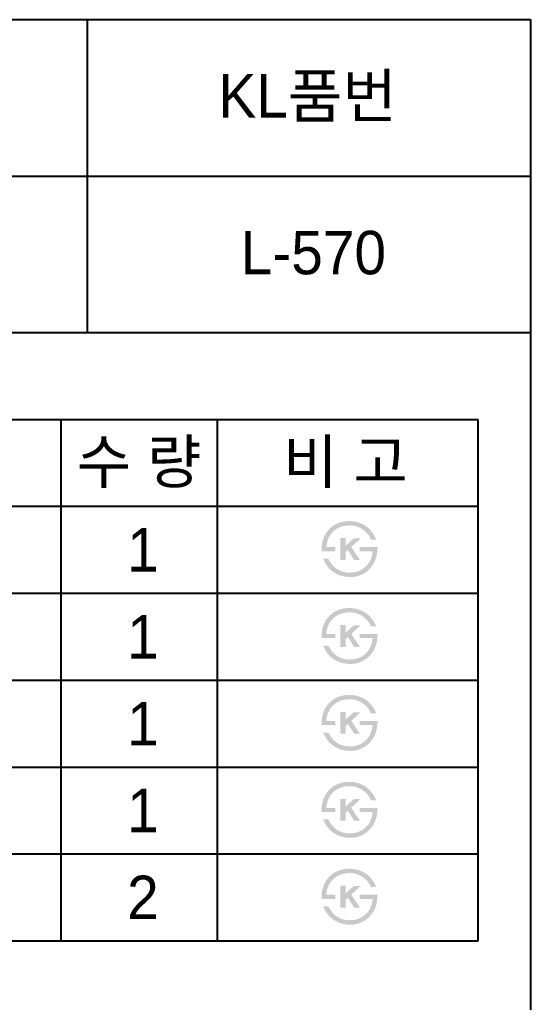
# Model space of a CAD drawing. Header units: millimetres. Extents: x 4685 to 8485, y -6769 to -4172.
# Drawn here: x 8191 to 8485, y -4738 to -4172 of the extents above; entities that cross this region are included whole.
import ezdxf
from ezdxf.enums import TextEntityAlignment as Align

# ---------------------------------------------------------------- set-up
doc = ezdxf.new("R2010")
doc.units = ezdxf.units.MM
doc.layers.add('TEXT', color=7, linetype='Continuous')
doc.layers.add('도각라인', color=7, linetype='Continuous')
doc.styles.add('타이틀', font='H2GTRM.TTF', dxfattribs={"height": 25})

msp = doc.modelspace()

# ---------------------------------------------------------------- hatches: boundary and pattern name
at = {"layer": 'TEXT'}
for points in [[(8364.95, -4478.01), (8364.93, -4477.6), (8364.92, -4477.19), (8364.92, -4476.78), (8364.92, -4476.37), (8364.94, -4475.97), (8364.96, -4475.57), (8364.99, -4475.17), (8365.03, -4474.77), (8365.08, -4474.38), (8365.14, -4473.98), (8365.21, -4473.59), (8365.28, -4473.2), (8365.36, -4472.81), (8365.46, -4472.43), (8365.55, -4472.04), (8365.66, -4471.66), (8365.78, -4471.28), (8365.91, -4470.89), (8366.05, -4470.52), (8366.2, -4470.15), (8366.35, -4469.79), (8366.51, -4469.43), (8366.69, -4469.08), (8366.86, -4468.73), (8367.05, -4468.39), (8367.25, -4468.06), (8367.45, -4467.73), (8367.66, -4467.41), (8367.88, -4467.09), (8368.11, -4466.78), (8368.35, -4466.48), (8368.85, -4465.86), (8369.12, -4465.56), (8369.4, -4465.26), (8369.68, -4464.97), (8369.97, -4464.7), (8370.26, -4464.43), (8370.57, -4464.17), (8370.88, -4463.92), (8371.2, -4463.67), (8371.52, -4463.44), (8371.85, -4463.22), (8372.19, -4463), (8372.54, -4462.8), (8372.89, -4462.6), (8373.25, -4462.42), (8373.62, -4462.24), (8374.02, -4462.06), (8374.43, -4461.88), (8374.84, -4461.73), (8375.27, -4461.58), (8375.69, -4461.44), (8376.13, -4461.32), (8376.56, -4461.2), (8377.01, -4461.1), (8377.46, -4461.01), (8377.92, -4460.93), (8378.38, -4460.87), (8378.85, -4460.81), (8379.33, -4460.76), (8379.81, -4460.73), (8380.3, -4460.71), (8380.79, -4460.7), (8381.55, -4460.72), (8381.93, -4460.74), (8382.3, -4460.77), (8382.67, -4460.8), (8383.03, -4460.84), (8383.39, -4460.89), (8383.75, -4460.94), (8384.1, -4461), (8384.45, -4461.06), (8384.79, -4461.13), (8385.13, -4461.21), (8385.47, -4461.3), (8385.8, -4461.39), (8386.13, -4461.48), (8386.46, -4461.59), (8386.78, -4461.7), (8387.1, -4461.81), (8387.41, -4461.93), (8387.72, -4462.06), (8388.03, -4462.2), (8388.33, -4462.34), (8388.63, -4462.49), (8388.93, -4462.64), (8389.22, -4462.8), (8389.51, -4462.97), (8389.79, -4463.14), (8390.07, -4463.32), (8390.35, -4463.51), (8390.62, -4463.7), (8390.89, -4463.9), (8391.15, -4464.1), (8391.57, -4464.45), (8391.98, -4464.8), (8392.38, -4465.18), (8392.76, -4465.56), (8393.13, -4465.96), (8393.49, -4466.37), (8393.83, -4466.8), (8394.16, -4467.24), (8394.48, -4467.7), (8394.79, -4468.17), (8395.09, -4468.65), (8395.37, -4469.15), (8395.64, -4469.66), (8395.89, -4470.18), (8396.14, -4470.72), (8396.37, -4471.27), (8396.37, -4471.27), (8393.27, -4471.27), (8393.27, -4471.27), (8393.21, -4471.09), (8393.14, -4470.92), (8393.07, -4470.74), (8393, -4470.57), (8392.93, -4470.4), (8392.85, -4470.23), (8392.76, -4470.06), (8392.67, -4469.89), (8392.58, -4469.72), (8392.49, -4469.55), (8392.39, -4469.39), (8392.28, -4469.22), (8392.18, -4469.06), (8392.07, -4468.89), (8391.95, -4468.73), (8391.83, -4468.57), (8391.71, -4468.4), (8391.58, -4468.24), (8391.32, -4467.93), (8391.04, -4467.61), (8390.74, -4467.3), (8390.43, -4466.99), (8390.1, -4466.69), (8389.76, -4466.39), (8389.4, -4466.09), (8389.17, -4465.91), (8388.94, -4465.74), (8388.7, -4465.57), (8388.47, -4465.41), (8388.23, -4465.26), (8387.99, -4465.11), (8387.75, -4464.96), (8387.5, -4464.83), (8387.26, -4464.69), (8387.01, -4464.57), (8386.76, -4464.44), (8386.5, -4464.33), (8386.25, -4464.22), (8386, -4464.11), (8385.74, -4464.02), (8385.48, -4463.92), (8385.22, -4463.84), (8384.95, -4463.75), (8384.69, -4463.68), (8384.42, -4463.61), (8384.15, -4463.54), (8383.88, -4463.48), (8383.61, -4463.43), (8383.33, -4463.38), (8383.06, -4463.34), (8382.78, -4463.3), (8382.5, -4463.27), (8382.21, -4463.25), (8381.93, -4463.23), (8381.64, -4463.21), (8381.36, -4463.2), (8381.07, -4463.2), (8380.72, -4463.2), (8380.37, -4463.21), (8380.03, -4463.23), (8379.7, -4463.25), (8379.37, -4463.28), (8379.04, -4463.32), (8378.71, -4463.36), (8378.39, -4463.41), (8378.07, -4463.46), (8377.76, -4463.53), (8377.45, -4463.59), (8377.14, -4463.67), (8376.84, -4463.75), (8376.54, -4463.84), (8376.24, -4463.93), (8375.95, -4464.04), (8375.66, -4464.14), (8375.38, -4464.26), (8375.1, -4464.38), (8374.82, -4464.5), (8374.55, -4464.64), (8374.28, -4464.78), (8374.01, -4464.93), (8373.75, -4465.08), (8373.49, -4465.24), (8373.24, -4465.4), (8372.99, -4465.58), (8372.74, -4465.76), (8372.5, -4465.94), (8372.26, -4466.14), (8372.02, -4466.33), (8371.79, -4466.54), (8371.56, -4466.76), (8371.33, -4466.98), (8371.11, -4467.21), (8370.9, -4467.44), (8370.69, -4467.67), (8370.49, -4467.91), (8370.3, -4468.16), (8370.12, -4468.4), (8369.94, -4468.66), (8369.76, -4468.91), (8369.6, -4469.17), (8369.44, -4469.44), (8369.29, -4469.71), (8369.14, -4469.98), (8369.01, -4470.26), (8368.87, -4470.55), (8368.75, -4470.83), (8368.63, -4471.12), (8368.52, -4471.42), (8368.42, -4471.72), (8368.32, -4472.02), (8368.23, -4472.33), (8368.15, -4472.65), (8368.07, -4472.96), (8368, -4473.28), (8367.94, -4473.61), (8367.88, -4473.94), (8367.83, -4474.28), (8367.79, -4474.61), (8367.75, -4474.96), (8367.72, -4475.31), (8367.7, -4475.66), (8367.7, -4475.66), (8372.88, -4475.66), (8372.88, -4475.66), (8372.88, -4475.66), (8372.88, -4478.01), (8372.88, -4478.01), (8372.88, -4478.01), (8364.95, -4478.01)], [(8378.71, -4474.97), (8383.51, -4470.62), (8387.38, -4470.62), (8382.01, -4475.57), (8387.04, -4483.07), (8383.66, -4483.07), (8380.1, -4477.37), (8378.71, -4478.61), (8378.71, -4483.07), (8375.76, -4483.07), (8375.76, -4470.5), (8378.71, -4470.5)], [(8397.12, -4475.66), (8397.12, -4476.1), (8397.12, -4476.53), (8397.1, -4476.97), (8397.08, -4477.4), (8397.05, -4477.83), (8397.01, -4478.26), (8396.95, -4478.68), (8396.89, -4479.1), (8396.82, -4479.52), (8396.74, -4479.94), (8396.65, -4480.35), (8396.56, -4480.77), (8396.45, -4481.18), (8396.33, -4481.58), (8396.2, -4481.99), (8396.07, -4482.39), (8395.93, -4482.77), (8395.78, -4483.15), (8395.62, -4483.53), (8395.46, -4483.9), (8395.29, -4484.26), (8395.11, -4484.62), (8394.92, -4484.97), (8394.73, -4485.31), (8394.52, -4485.65), (8394.31, -4485.99), (8394.09, -4486.31), (8393.87, -4486.64), (8393.63, -4486.95), (8393.39, -4487.26), (8393.14, -4487.57), (8392.88, -4487.86), (8392.61, -4488.16), (8392.34, -4488.44), (8392.05, -4488.72), (8391.77, -4488.98), (8391.48, -4489.24), (8391.18, -4489.49), (8390.88, -4489.73), (8390.57, -4489.96), (8390.25, -4490.19), (8389.93, -4490.4), (8389.61, -4490.61), (8389.28, -4490.81), (8388.94, -4491), (8388.6, -4491.18), (8388.25, -4491.35), (8387.89, -4491.52), (8387.53, -4491.68), (8387.16, -4491.83), (8386.78, -4491.98), (8386.41, -4492.11), (8386.03, -4492.23), (8385.65, -4492.34), (8385.26, -4492.44), (8384.88, -4492.53), (8384.49, -4492.61), (8384.09, -4492.68), (8383.7, -4492.74), (8383.3, -4492.78), (8382.9, -4492.82), (8382.49, -4492.85), (8382.08, -4492.86), (8381.67, -4492.87), (8381.01, -4492.86), (8380.35, -4492.84), (8379.71, -4492.79), (8379.07, -4492.72), (8378.45, -4492.63), (8378.14, -4492.58), (8377.83, -4492.52), (8377.53, -4492.46), (8377.23, -4492.39), (8376.93, -4492.32), (8376.64, -4492.24), (8376.35, -4492.16), (8376.06, -4492.07), (8375.77, -4491.98), (8375.48, -4491.88), (8375.2, -4491.78), (8374.92, -4491.67), (8374.64, -4491.56), (8374.37, -4491.44), (8374.1, -4491.31), (8373.83, -4491.19), (8373.56, -4491.05), (8373.29, -4490.91), (8373.03, -4490.77), (8372.77, -4490.62), (8372.52, -4490.46), (8371.99, -4490.13), (8371.73, -4489.95), (8371.47, -4489.77), (8371.22, -4489.58), (8370.97, -4489.39), (8370.72, -4489.19), (8370.48, -4488.98), (8370.24, -4488.78), (8370.01, -4488.56), (8369.78, -4488.35), (8369.56, -4488.12), (8369.34, -4487.9), (8369.12, -4487.66), (8368.91, -4487.43), (8368.7, -4487.18), (8368.5, -4486.94), (8368.3, -4486.68), (8368.11, -4486.43), (8367.92, -4486.16), (8367.74, -4485.9), (8367.56, -4485.63), (8367.38, -4485.35), (8367.21, -4485.07), (8367.04, -4484.78), (8366.88, -4484.49), (8366.72, -4484.19), (8366.56, -4483.89), (8366.41, -4483.59), (8366.12, -4482.96), (8365.85, -4482.31), (8365.85, -4482.31), (8368.8, -4482.31), (8368.8, -4482.31), (8369.03, -4482.74), (8369.26, -4483.15), (8369.5, -4483.55), (8369.74, -4483.94), (8369.99, -4484.32), (8370.25, -4484.69), (8370.51, -4485.04), (8370.77, -4485.39), (8371.04, -4485.72), (8371.31, -4486.04), (8371.59, -4486.35), (8371.88, -4486.65), (8372.17, -4486.93), (8372.47, -4487.2), (8372.77, -4487.46), (8373.07, -4487.71), (8373.3, -4487.89), (8373.53, -4488.05), (8373.76, -4488.22), (8373.99, -4488.37), (8374.23, -4488.52), (8374.47, -4488.66), (8374.71, -4488.8), (8374.96, -4488.93), (8375.21, -4489.05), (8375.46, -4489.17), (8375.71, -4489.29), (8375.97, -4489.39), (8376.23, -4489.49), (8376.49, -4489.59), (8376.76, -4489.68), (8377.03, -4489.76), (8377.3, -4489.84), (8377.57, -4489.91), (8377.85, -4489.97), (8378.13, -4490.03), (8378.41, -4490.08), (8378.69, -4490.13), (8378.98, -4490.17), (8379.27, -4490.2), (8379.56, -4490.23), (8379.86, -4490.26), (8380.16, -4490.27), (8380.46, -4490.28), (8380.76, -4490.29), (8381.07, -4490.29), (8381.38, -4490.28), (8382.24, -4490.25), (8382.51, -4490.24), (8382.78, -4490.22), (8383.05, -4490.2), (8383.32, -4490.17), (8383.58, -4490.13), (8383.85, -4490.09), (8384.11, -4490.04), (8384.37, -4489.99), (8384.63, -4489.93), (8384.89, -4489.86), (8385.14, -4489.8), (8385.39, -4489.72), (8385.65, -4489.64), (8385.9, -4489.55), (8386.15, -4489.46), (8386.39, -4489.36), (8386.64, -4489.26), (8386.88, -4489.15), (8387.12, -4489.04), (8387.36, -4488.92), (8387.6, -4488.79), (8387.84, -4488.66), (8388.07, -4488.53), (8388.31, -4488.38), (8388.54, -4488.24), (8388.77, -4488.08), (8389, -4487.92), (8389.22, -4487.76), (8389.45, -4487.59), (8389.67, -4487.41), (8389.93, -4487.2), (8390.18, -4486.98), (8390.42, -4486.75), (8390.65, -4486.52), (8390.88, -4486.28), (8391.1, -4486.04), (8391.31, -4485.8), (8391.52, -4485.55), (8391.72, -4485.29), (8391.91, -4485.03), (8392.1, -4484.76), (8392.27, -4484.49), (8392.44, -4484.22), (8392.61, -4483.93), (8392.76, -4483.65), (8392.91, -4483.36), (8393.05, -4483.06), (8393.19, -4482.76), (8393.31, -4482.45), (8393.43, -4482.14), (8393.55, -4481.82), (8393.65, -4481.5), (8393.75, -4481.18), (8393.84, -4480.84), (8393.93, -4480.51), (8394.01, -4480.17), (8394.08, -4479.82), (8394.14, -4479.47), (8394.19, -4479.11), (8394.24, -4478.75), (8394.28, -4478.38), (8394.32, -4478.01), (8394.32, -4478.01), (8386.89, -4478.01), (8386.89, -4478.01), (8386.89, -4478.01), (8386.89, -4475.66), (8386.89, -4475.66), (8386.89, -4475.66), (8397.12, -4475.66)], [(8364.95, -4528.01), (8364.93, -4527.6), (8364.92, -4527.19), (8364.92, -4526.78), (8364.92, -4526.37), (8364.94, -4525.97), (8364.96, -4525.57), (8364.99, -4525.17), (8365.03, -4524.77), (8365.08, -4524.38), (8365.14, -4523.98), (8365.21, -4523.59), (8365.28, -4523.2), (8365.36, -4522.81), (8365.46, -4522.43), (8365.55, -4522.04), (8365.66, -4521.66), (8365.78, -4521.28), (8365.91, -4520.89), (8366.05, -4520.52), (8366.2, -4520.15), (8366.35, -4519.79), (8366.51, -4519.43), (8366.69, -4519.08), (8366.86, -4518.73), (8367.05, -4518.39), (8367.25, -4518.06), (8367.45, -4517.73), (8367.66, -4517.41), (8367.88, -4517.09), (8368.11, -4516.78), (8368.35, -4516.48), (8368.85, -4515.86), (8369.12, -4515.56), (8369.4, -4515.26), (8369.68, -4514.97), (8369.97, -4514.7), (8370.26, -4514.43), (8370.57, -4514.17), (8370.88, -4513.92), (8371.2, -4513.67), (8371.52, -4513.44), (8371.85, -4513.22), (8372.19, -4513), (8372.54, -4512.8), (8372.89, -4512.6), (8373.25, -4512.42), (8373.62, -4512.24), (8374.02, -4512.06), (8374.43, -4511.88), (8374.84, -4511.73), (8375.27, -4511.58), (8375.69, -4511.44), (8376.13, -4511.32), (8376.56, -4511.2), (8377.01, -4511.1), (8377.46, -4511.01), (8377.92, -4510.93), (8378.38, -4510.87), (8378.85, -4510.81), (8379.33, -4510.76), (8379.81, -4510.73), (8380.3, -4510.71), (8380.79, -4510.7), (8381.55, -4510.72), (8381.93, -4510.74), (8382.3, -4510.77), (8382.67, -4510.8), (8383.03, -4510.84), (8383.39, -4510.89), (8383.75, -4510.94), (8384.1, -4511), (8384.45, -4511.06), (8384.79, -4511.13), (8385.13, -4511.21), (8385.47, -4511.3), (8385.8, -4511.39), (8386.13, -4511.48), (8386.46, -4511.59), (8386.78, -4511.7), (8387.1, -4511.81), (8387.41, -4511.93), (8387.72, -4512.06), (8388.03, -4512.2), (8388.33, -4512.34), (8388.63, -4512.49), (8388.93, -4512.64), (8389.22, -4512.8), (8389.51, -4512.97), (8389.79, -4513.14), (8390.07, -4513.32), (8390.35, -4513.51), (8390.62, -4513.7), (8390.89, -4513.9), (8391.15, -4514.1), (8391.57, -4514.45), (8391.98, -4514.8), (8392.38, -4515.18), (8392.76, -4515.56), (8393.13, -4515.96), (8393.49, -4516.37), (8393.83, -4516.8), (8394.16, -4517.24), (8394.48, -4517.7), (8394.79, -4518.17), (8395.09, -4518.65), (8395.37, -4519.15), (8395.64, -4519.66), (8395.89, -4520.18), (8396.14, -4520.72), (8396.37, -4521.27), (8396.37, -4521.27), (8393.27, -4521.27), (8393.27, -4521.27), (8393.21, -4521.09), (8393.14, -4520.92), (8393.07, -4520.74), (8393, -4520.57), (8392.93, -4520.4), (8392.85, -4520.23), (8392.76, -4520.06), (8392.67, -4519.89), (8392.58, -4519.72), (8392.49, -4519.55), (8392.39, -4519.39), (8392.28, -4519.22), (8392.18, -4519.06), (8392.07, -4518.89), (8391.95, -4518.73), (8391.83, -4518.57), (8391.71, -4518.4), (8391.58, -4518.24), (8391.32, -4517.93), (8391.04, -4517.61), (8390.74, -4517.3), (8390.43, -4516.99), (8390.1, -4516.69), (8389.76, -4516.39), (8389.4, -4516.09), (8389.17, -4515.91), (8388.94, -4515.74), (8388.7, -4515.57), (8388.47, -4515.41), (8388.23, -4515.26), (8387.99, -4515.11), (8387.75, -4514.96), (8387.5, -4514.83), (8387.26, -4514.69), (8387.01, -4514.57), (8386.76, -4514.44), (8386.5, -4514.33), (8386.25, -4514.22), (8386, -4514.11), (8385.74, -4514.02), (8385.48, -4513.92), (8385.22, -4513.84), (8384.95, -4513.75), (8384.69, -4513.68), (8384.42, -4513.61), (8384.15, -4513.54), (8383.88, -4513.48), (8383.61, -4513.43), (8383.33, -4513.38), (8383.06, -4513.34), (8382.78, -4513.3), (8382.5, -4513.27), (8382.21, -4513.25), (8381.93, -4513.23), (8381.64, -4513.21), (8381.36, -4513.2), (8381.07, -4513.2), (8380.72, -4513.2), (8380.37, -4513.21), (8380.03, -4513.23), (8379.7, -4513.25), (8379.37, -4513.28), (8379.04, -4513.32), (8378.71, -4513.36), (8378.39, -4513.41), (8378.07, -4513.46), (8377.76, -4513.53), (8377.45, -4513.59), (8377.14, -4513.67), (8376.84, -4513.75), (8376.54, -4513.84), (8376.24, -4513.93), (8375.95, -4514.04), (8375.66, -4514.14), (8375.38, -4514.26), (8375.1, -4514.38), (8374.82, -4514.5), (8374.55, -4514.64), (8374.28, -4514.78), (8374.01, -4514.93), (8373.75, -4515.08), (8373.49, -4515.24), (8373.24, -4515.4), (8372.99, -4515.58), (8372.74, -4515.76), (8372.5, -4515.94), (8372.26, -4516.14), (8372.02, -4516.33), (8371.79, -4516.54), (8371.56, -4516.76), (8371.33, -4516.98), (8371.11, -4517.21), (8370.9, -4517.44), (8370.69, -4517.67), (8370.49, -4517.91), (8370.3, -4518.16), (8370.12, -4518.4), (8369.94, -4518.66), (8369.76, -4518.91), (8369.6, -4519.17), (8369.44, -4519.44), (8369.29, -4519.71), (8369.14, -4519.98), (8369.01, -4520.26), (8368.87, -4520.55), (8368.75, -4520.83), (8368.63, -4521.12), (8368.52, -4521.42), (8368.42, -4521.72), (8368.32, -4522.02), (8368.23, -4522.33), (8368.15, -4522.65), (8368.07, -4522.96), (8368, -4523.28), (8367.94, -4523.61), (8367.88, -4523.94), (8367.83, -4524.28), (8367.79, -4524.61), (8367.75, -4524.96), (8367.72, -4525.31), (8367.7, -4525.66), (8367.7, -4525.66), (8372.88, -4525.66), (8372.88, -4525.66), (8372.88, -4525.66), (8372.88, -4528.01), (8372.88, -4528.01), (8372.88, -4528.01), (8364.95, -4528.01)], [(8378.71, -4524.97), (8383.51, -4520.62), (8387.38, -4520.62), (8382.01, -4525.57), (8387.04, -4533.07), (8383.66, -4533.07), (8380.1, -4527.37), (8378.71, -4528.61), (8378.71, -4533.07), (8375.76, -4533.07), (8375.76, -4520.5), (8378.71, -4520.5)], [(8397.12, -4525.66), (8397.12, -4526.1), (8397.12, -4526.53), (8397.1, -4526.97), (8397.08, -4527.4), (8397.05, -4527.83), (8397.01, -4528.26), (8396.95, -4528.68), (8396.89, -4529.1), (8396.82, -4529.52), (8396.74, -4529.94), (8396.65, -4530.35), (8396.56, -4530.77), (8396.45, -4531.18), (8396.33, -4531.58), (8396.2, -4531.99), (8396.07, -4532.39), (8395.93, -4532.77), (8395.78, -4533.15), (8395.62, -4533.53), (8395.46, -4533.9), (8395.29, -4534.26), (8395.11, -4534.62), (8394.92, -4534.97), (8394.73, -4535.31), (8394.52, -4535.65), (8394.31, -4535.99), (8394.09, -4536.31), (8393.87, -4536.64), (8393.63, -4536.95), (8393.39, -4537.26), (8393.14, -4537.57), (8392.88, -4537.86), (8392.61, -4538.16), (8392.34, -4538.44), (8392.05, -4538.72), (8391.77, -4538.98), (8391.48, -4539.24), (8391.18, -4539.49), (8390.88, -4539.73), (8390.57, -4539.96), (8390.25, -4540.19), (8389.93, -4540.4), (8389.61, -4540.61), (8389.28, -4540.81), (8388.94, -4541), (8388.6, -4541.18), (8388.25, -4541.35), (8387.89, -4541.52), (8387.53, -4541.68), (8387.16, -4541.83), (8386.78, -4541.98), (8386.41, -4542.11), (8386.03, -4542.23), (8385.65, -4542.34), (8385.26, -4542.44), (8384.88, -4542.53), (8384.49, -4542.61), (8384.09, -4542.68), (8383.7, -4542.74), (8383.3, -4542.78), (8382.9, -4542.82), (8382.49, -4542.85), (8382.08, -4542.86), (8381.67, -4542.87), (8381.01, -4542.86), (8380.35, -4542.84), (8379.71, -4542.79), (8379.07, -4542.72), (8378.45, -4542.63), (8378.14, -4542.58), (8377.83, -4542.52), (8377.53, -4542.46), (8377.23, -4542.39), (8376.93, -4542.32), (8376.64, -4542.24), (8376.35, -4542.16), (8376.06, -4542.07), (8375.77, -4541.98), (8375.48, -4541.88), (8375.2, -4541.78), (8374.92, -4541.67), (8374.64, -4541.56), (8374.37, -4541.44), (8374.1, -4541.31), (8373.83, -4541.19), (8373.56, -4541.05), (8373.29, -4540.91), (8373.03, -4540.77), (8372.77, -4540.62), (8372.52, -4540.46), (8371.99, -4540.13), (8371.73, -4539.95), (8371.47, -4539.77), (8371.22, -4539.58), (8370.97, -4539.39), (8370.72, -4539.19), (8370.48, -4538.98), (8370.24, -4538.78), (8370.01, -4538.56), (8369.78, -4538.35), (8369.56, -4538.12), (8369.34, -4537.9), (8369.12, -4537.66), (8368.91, -4537.43), (8368.7, -4537.18), (8368.5, -4536.94), (8368.3, -4536.68), (8368.11, -4536.43), (8367.92, -4536.16), (8367.74, -4535.9), (8367.56, -4535.63), (8367.38, -4535.35), (8367.21, -4535.07), (8367.04, -4534.78), (8366.88, -4534.49), (8366.72, -4534.19), (8366.56, -4533.89), (8366.41, -4533.59), (8366.12, -4532.96), (8365.85, -4532.31), (8365.85, -4532.31), (8368.8, -4532.31), (8368.8, -4532.31), (8369.03, -4532.74), (8369.26, -4533.15), (8369.5, -4533.55), (8369.74, -4533.94), (8369.99, -4534.32), (8370.25, -4534.69), (8370.51, -4535.04), (8370.77, -4535.39), (8371.04, -4535.72), (8371.31, -4536.04), (8371.59, -4536.35), (8371.88, -4536.65), (8372.17, -4536.93), (8372.47, -4537.2), (8372.77, -4537.46), (8373.07, -4537.71), (8373.3, -4537.89), (8373.53, -4538.05), (8373.76, -4538.22), (8373.99, -4538.37), (8374.23, -4538.52), (8374.47, -4538.66), (8374.71, -4538.8), (8374.96, -4538.93), (8375.21, -4539.05), (8375.46, -4539.17), (8375.71, -4539.29), (8375.97, -4539.39), (8376.23, -4539.49), (8376.49, -4539.59), (8376.76, -4539.68), (8377.03, -4539.76), (8377.3, -4539.84), (8377.57, -4539.91), (8377.85, -4539.97), (8378.13, -4540.03), (8378.41, -4540.08), (8378.69, -4540.13), (8378.98, -4540.17), (8379.27, -4540.2), (8379.56, -4540.23), (8379.86, -4540.26), (8380.16, -4540.27), (8380.46, -4540.28), (8380.76, -4540.29), (8381.07, -4540.29), (8381.38, -4540.28), (8382.24, -4540.25), (8382.51, -4540.24), (8382.78, -4540.22), (8383.05, -4540.2), (8383.32, -4540.17), (8383.58, -4540.13), (8383.85, -4540.09), (8384.11, -4540.04), (8384.37, -4539.99), (8384.63, -4539.93), (8384.89, -4539.86), (8385.14, -4539.8), (8385.39, -4539.72), (8385.65, -4539.64), (8385.9, -4539.55), (8386.15, -4539.46), (8386.39, -4539.36), (8386.64, -4539.26), (8386.88, -4539.15), (8387.12, -4539.04), (8387.36, -4538.92), (8387.6, -4538.79), (8387.84, -4538.66), (8388.07, -4538.53), (8388.31, -4538.38), (8388.54, -4538.24), (8388.77, -4538.08), (8389, -4537.92), (8389.22, -4537.76), (8389.45, -4537.59), (8389.67, -4537.41), (8389.93, -4537.2), (8390.18, -4536.98), (8390.42, -4536.75), (8390.65, -4536.52), (8390.88, -4536.28), (8391.1, -4536.04), (8391.31, -4535.8), (8391.52, -4535.55), (8391.72, -4535.29), (8391.91, -4535.03), (8392.1, -4534.76), (8392.27, -4534.49), (8392.44, -4534.22), (8392.61, -4533.93), (8392.76, -4533.65), (8392.91, -4533.36), (8393.05, -4533.06), (8393.19, -4532.76), (8393.31, -4532.45), (8393.43, -4532.14), (8393.55, -4531.82), (8393.65, -4531.5), (8393.75, -4531.18), (8393.84, -4530.84), (8393.93, -4530.51), (8394.01, -4530.17), (8394.08, -4529.82), (8394.14, -4529.47), (8394.19, -4529.11), (8394.24, -4528.75), (8394.28, -4528.38), (8394.32, -4528.01), (8394.32, -4528.01), (8386.89, -4528.01), (8386.89, -4528.01), (8386.89, -4528.01), (8386.89, -4525.66), (8386.89, -4525.66), (8386.89, -4525.66), (8397.12, -4525.66)], [(8364.95, -4578.01), (8364.93, -4577.6), (8364.92, -4577.19), (8364.92, -4576.78), (8364.92, -4576.37), (8364.94, -4575.97), (8364.96, -4575.57), (8364.99, -4575.17), (8365.03, -4574.77), (8365.08, -4574.38), (8365.14, -4573.98), (8365.21, -4573.59), (8365.28, -4573.2), (8365.36, -4572.81), (8365.46, -4572.43), (8365.55, -4572.04), (8365.66, -4571.66), (8365.78, -4571.28), (8365.91, -4570.89), (8366.05, -4570.52), (8366.2, -4570.15), (8366.35, -4569.79), (8366.51, -4569.43), (8366.69, -4569.08), (8366.86, -4568.73), (8367.05, -4568.39), (8367.25, -4568.06), (8367.45, -4567.73), (8367.66, -4567.41), (8367.88, -4567.09), (8368.11, -4566.78), (8368.35, -4566.48), (8368.85, -4565.86), (8369.12, -4565.56), (8369.4, -4565.26), (8369.68, -4564.97), (8369.97, -4564.7), (8370.26, -4564.43), (8370.57, -4564.17), (8370.88, -4563.92), (8371.2, -4563.67), (8371.52, -4563.44), (8371.85, -4563.22), (8372.19, -4563), (8372.54, -4562.8), (8372.89, -4562.6), (8373.25, -4562.42), (8373.62, -4562.24), (8374.02, -4562.06), (8374.43, -4561.88), (8374.84, -4561.73), (8375.27, -4561.58), (8375.69, -4561.44), (8376.13, -4561.32), (8376.56, -4561.2), (8377.01, -4561.1), (8377.46, -4561.01), (8377.92, -4560.93), (8378.38, -4560.87), (8378.85, -4560.81), (8379.33, -4560.76), (8379.81, -4560.73), (8380.3, -4560.71), (8380.79, -4560.7), (8381.55, -4560.72), (8381.93, -4560.74), (8382.3, -4560.77), (8382.67, -4560.8), (8383.03, -4560.84), (8383.39, -4560.89), (8383.75, -4560.94), (8384.1, -4561), (8384.45, -4561.06), (8384.79, -4561.13), (8385.13, -4561.21), (8385.47, -4561.3), (8385.8, -4561.39), (8386.13, -4561.48), (8386.46, -4561.59), (8386.78, -4561.7), (8387.1, -4561.81), (8387.41, -4561.93), (8387.72, -4562.06), (8388.03, -4562.2), (8388.33, -4562.34), (8388.63, -4562.49), (8388.93, -4562.64), (8389.22, -4562.8), (8389.51, -4562.97), (8389.79, -4563.14), (8390.07, -4563.32), (8390.35, -4563.51), (8390.62, -4563.7), (8390.89, -4563.9), (8391.15, -4564.1), (8391.57, -4564.45), (8391.98, -4564.8), (8392.38, -4565.18), (8392.76, -4565.56), (8393.13, -4565.96), (8393.49, -4566.37), (8393.83, -4566.8), (8394.16, -4567.24), (8394.48, -4567.7), (8394.79, -4568.17), (8395.09, -4568.65), (8395.37, -4569.15), (8395.64, -4569.66), (8395.89, -4570.18), (8396.14, -4570.72), (8396.37, -4571.27), (8396.37, -4571.27), (8393.27, -4571.27), (8393.27, -4571.27), (8393.21, -4571.09), (8393.14, -4570.92), (8393.07, -4570.74), (8393, -4570.57), (8392.93, -4570.4), (8392.85, -4570.23), (8392.76, -4570.06), (8392.67, -4569.89), (8392.58, -4569.72), (8392.49, -4569.55), (8392.39, -4569.39), (8392.28, -4569.22), (8392.18, -4569.06), (8392.07, -4568.89), (8391.95, -4568.73), (8391.83, -4568.57), (8391.71, -4568.4), (8391.58, -4568.24), (8391.32, -4567.93), (8391.04, -4567.61), (8390.74, -4567.3), (8390.43, -4566.99), (8390.1, -4566.69), (8389.76, -4566.39), (8389.4, -4566.09), (8389.17, -4565.91), (8388.94, -4565.74), (8388.7, -4565.57), (8388.47, -4565.41), (8388.23, -4565.26), (8387.99, -4565.11), (8387.75, -4564.96), (8387.5, -4564.83), (8387.26, -4564.69), (8387.01, -4564.57), (8386.76, -4564.44), (8386.5, -4564.33), (8386.25, -4564.22), (8386, -4564.11), (8385.74, -4564.02), (8385.48, -4563.92), (8385.22, -4563.84), (8384.95, -4563.75), (8384.69, -4563.68), (8384.42, -4563.61), (8384.15, -4563.54), (8383.88, -4563.48), (8383.61, -4563.43), (8383.33, -4563.38), (8383.06, -4563.34), (8382.78, -4563.3), (8382.5, -4563.27), (8382.21, -4563.25), (8381.93, -4563.23), (8381.64, -4563.21), (8381.36, -4563.2), (8381.07, -4563.2), (8380.72, -4563.2), (8380.37, -4563.21), (8380.03, -4563.23), (8379.7, -4563.25), (8379.37, -4563.28), (8379.04, -4563.32), (8378.71, -4563.36), (8378.39, -4563.41), (8378.07, -4563.46), (8377.76, -4563.53), (8377.45, -4563.59), (8377.14, -4563.67), (8376.84, -4563.75), (8376.54, -4563.84), (8376.24, -4563.93), (8375.95, -4564.04), (8375.66, -4564.14), (8375.38, -4564.26), (8375.1, -4564.38), (8374.82, -4564.5), (8374.55, -4564.64), (8374.28, -4564.78), (8374.01, -4564.93), (8373.75, -4565.08), (8373.49, -4565.24), (8373.24, -4565.4), (8372.99, -4565.58), (8372.74, -4565.76), (8372.5, -4565.94), (8372.26, -4566.14), (8372.02, -4566.33), (8371.79, -4566.54), (8371.56, -4566.76), (8371.33, -4566.98), (8371.11, -4567.21), (8370.9, -4567.44), (8370.69, -4567.67), (8370.49, -4567.91), (8370.3, -4568.16), (8370.12, -4568.4), (8369.94, -4568.66), (8369.76, -4568.91), (8369.6, -4569.17), (8369.44, -4569.44), (8369.29, -4569.71), (8369.14, -4569.98), (8369.01, -4570.26), (8368.87, -4570.55), (8368.75, -4570.83), (8368.63, -4571.12), (8368.52, -4571.42), (8368.42, -4571.72), (8368.32, -4572.02), (8368.23, -4572.33), (8368.15, -4572.65), (8368.07, -4572.96), (8368, -4573.28), (8367.94, -4573.61), (8367.88, -4573.94), (8367.83, -4574.28), (8367.79, -4574.61), (8367.75, -4574.96), (8367.72, -4575.31), (8367.7, -4575.66), (8367.7, -4575.66), (8372.88, -4575.66), (8372.88, -4575.66), (8372.88, -4575.66), (8372.88, -4578.01), (8372.88, -4578.01), (8372.88, -4578.01), (8364.95, -4578.01)], [(8378.71, -4574.97), (8383.51, -4570.62), (8387.38, -4570.62), (8382.01, -4575.57), (8387.04, -4583.07), (8383.66, -4583.07), (8380.1, -4577.37), (8378.71, -4578.61), (8378.71, -4583.07), (8375.76, -4583.07), (8375.76, -4570.5), (8378.71, -4570.5)], [(8397.12, -4575.66), (8397.12, -4576.1), (8397.12, -4576.53), (8397.1, -4576.97), (8397.08, -4577.4), (8397.05, -4577.83), (8397.01, -4578.26), (8396.95, -4578.68), (8396.89, -4579.1), (8396.82, -4579.52), (8396.74, -4579.94), (8396.65, -4580.35), (8396.56, -4580.77), (8396.45, -4581.18), (8396.33, -4581.58), (8396.2, -4581.99), (8396.07, -4582.39), (8395.93, -4582.77), (8395.78, -4583.15), (8395.62, -4583.53), (8395.46, -4583.9), (8395.29, -4584.26), (8395.11, -4584.62), (8394.92, -4584.97), (8394.73, -4585.31), (8394.52, -4585.65), (8394.31, -4585.99), (8394.09, -4586.31), (8393.87, -4586.64), (8393.63, -4586.95), (8393.39, -4587.26), (8393.14, -4587.57), (8392.88, -4587.86), (8392.61, -4588.16), (8392.34, -4588.44), (8392.05, -4588.72), (8391.77, -4588.98), (8391.48, -4589.24), (8391.18, -4589.49), (8390.88, -4589.73), (8390.57, -4589.96), (8390.25, -4590.19), (8389.93, -4590.4), (8389.61, -4590.61), (8389.28, -4590.81), (8388.94, -4591), (8388.6, -4591.18), (8388.25, -4591.35), (8387.89, -4591.52), (8387.53, -4591.68), (8387.16, -4591.83), (8386.78, -4591.98), (8386.41, -4592.11), (8386.03, -4592.23), (8385.65, -4592.34), (8385.26, -4592.44), (8384.88, -4592.53), (8384.49, -4592.61), (8384.09, -4592.68), (8383.7, -4592.74), (8383.3, -4592.78), (8382.9, -4592.82), (8382.49, -4592.85), (8382.08, -4592.86), (8381.67, -4592.87), (8381.01, -4592.86), (8380.35, -4592.84), (8379.71, -4592.79), (8379.07, -4592.72), (8378.45, -4592.63), (8378.14, -4592.58), (8377.83, -4592.52), (8377.53, -4592.46), (8377.23, -4592.39), (8376.93, -4592.32), (8376.64, -4592.24), (8376.35, -4592.16), (8376.06, -4592.07), (8375.77, -4591.98), (8375.48, -4591.88), (8375.2, -4591.78), (8374.92, -4591.67), (8374.64, -4591.56), (8374.37, -4591.44), (8374.1, -4591.31), (8373.83, -4591.19), (8373.56, -4591.05), (8373.29, -4590.91), (8373.03, -4590.77), (8372.77, -4590.62), (8372.52, -4590.46), (8371.99, -4590.13), (8371.73, -4589.95), (8371.47, -4589.77), (8371.22, -4589.58), (8370.97, -4589.39), (8370.72, -4589.19), (8370.48, -4588.98), (8370.24, -4588.78), (8370.01, -4588.56), (8369.78, -4588.35), (8369.56, -4588.12), (8369.34, -4587.9), (8369.12, -4587.66), (8368.91, -4587.43), (8368.7, -4587.18), (8368.5, -4586.94), (8368.3, -4586.68), (8368.11, -4586.43), (8367.92, -4586.16), (8367.74, -4585.9), (8367.56, -4585.63), (8367.38, -4585.35), (8367.21, -4585.07), (8367.04, -4584.78), (8366.88, -4584.49), (8366.72, -4584.19), (8366.56, -4583.89), (8366.41, -4583.59), (8366.12, -4582.96), (8365.85, -4582.31), (8365.85, -4582.31), (8368.8, -4582.31), (8368.8, -4582.31), (8369.03, -4582.74), (8369.26, -4583.15), (8369.5, -4583.55), (8369.74, -4583.94), (8369.99, -4584.32), (8370.25, -4584.69), (8370.51, -4585.04), (8370.77, -4585.39), (8371.04, -4585.72), (8371.31, -4586.04), (8371.59, -4586.35), (8371.88, -4586.65), (8372.17, -4586.93), (8372.47, -4587.2), (8372.77, -4587.46), (8373.07, -4587.71), (8373.3, -4587.89), (8373.53, -4588.05), (8373.76, -4588.22), (8373.99, -4588.37), (8374.23, -4588.52), (8374.47, -4588.66), (8374.71, -4588.8), (8374.96, -4588.93), (8375.21, -4589.05), (8375.46, -4589.17), (8375.71, -4589.29), (8375.97, -4589.39), (8376.23, -4589.49), (8376.49, -4589.59), (8376.76, -4589.68), (8377.03, -4589.76), (8377.3, -4589.84), (8377.57, -4589.91), (8377.85, -4589.97), (8378.13, -4590.03), (8378.41, -4590.08), (8378.69, -4590.13), (8378.98, -4590.17), (8379.27, -4590.2), (8379.56, -4590.23), (8379.86, -4590.26), (8380.16, -4590.27), (8380.46, -4590.28), (8380.76, -4590.29), (8381.07, -4590.29), (8381.38, -4590.28), (8382.24, -4590.25), (8382.51, -4590.24), (8382.78, -4590.22), (8383.05, -4590.2), (8383.32, -4590.17), (8383.58, -4590.13), (8383.85, -4590.09), (8384.11, -4590.04), (8384.37, -4589.99), (8384.63, -4589.93), (8384.89, -4589.86), (8385.14, -4589.8), (8385.39, -4589.72), (8385.65, -4589.64), (8385.9, -4589.55), (8386.15, -4589.46), (8386.39, -4589.36), (8386.64, -4589.26), (8386.88, -4589.15), (8387.12, -4589.04), (8387.36, -4588.92), (8387.6, -4588.79), (8387.84, -4588.66), (8388.07, -4588.53), (8388.31, -4588.38), (8388.54, -4588.24), (8388.77, -4588.08), (8389, -4587.92), (8389.22, -4587.76), (8389.45, -4587.59), (8389.67, -4587.41), (8389.93, -4587.2), (8390.18, -4586.98), (8390.42, -4586.75), (8390.65, -4586.52), (8390.88, -4586.28), (8391.1, -4586.04), (8391.31, -4585.8), (8391.52, -4585.55), (8391.72, -4585.29), (8391.91, -4585.03), (8392.1, -4584.76), (8392.27, -4584.49), (8392.44, -4584.22), (8392.61, -4583.93), (8392.76, -4583.65), (8392.91, -4583.36), (8393.05, -4583.06), (8393.19, -4582.76), (8393.31, -4582.45), (8393.43, -4582.14), (8393.55, -4581.82), (8393.65, -4581.5), (8393.75, -4581.18), (8393.84, -4580.84), (8393.93, -4580.51), (8394.01, -4580.17), (8394.08, -4579.82), (8394.14, -4579.47), (8394.19, -4579.11), (8394.24, -4578.75), (8394.28, -4578.38), (8394.32, -4578.01), (8394.32, -4578.01), (8386.89, -4578.01), (8386.89, -4578.01), (8386.89, -4578.01), (8386.89, -4575.66), (8386.89, -4575.66), (8386.89, -4575.66), (8397.12, -4575.66)], [(8364.95, -4628.01), (8364.93, -4627.6), (8364.92, -4627.19), (8364.92, -4626.78), (8364.92, -4626.37), (8364.94, -4625.97), (8364.96, -4625.57), (8364.99, -4625.17), (8365.03, -4624.77), (8365.08, -4624.38), (8365.14, -4623.98), (8365.21, -4623.59), (8365.28, -4623.2), (8365.36, -4622.81), (8365.46, -4622.43), (8365.55, -4622.04), (8365.66, -4621.66), (8365.78, -4621.28), (8365.91, -4620.89), (8366.05, -4620.52), (8366.2, -4620.15), (8366.35, -4619.79), (8366.51, -4619.43), (8366.69, -4619.08), (8366.86, -4618.73), (8367.05, -4618.39), (8367.25, -4618.06), (8367.45, -4617.73), (8367.66, -4617.41), (8367.88, -4617.09), (8368.11, -4616.78), (8368.35, -4616.48), (8368.85, -4615.86), (8369.12, -4615.56), (8369.4, -4615.26), (8369.68, -4614.97), (8369.97, -4614.7), (8370.26, -4614.43), (8370.57, -4614.17), (8370.88, -4613.92), (8371.2, -4613.67), (8371.52, -4613.44), (8371.85, -4613.22), (8372.19, -4613), (8372.54, -4612.8), (8372.89, -4612.6), (8373.25, -4612.42), (8373.62, -4612.24), (8374.02, -4612.06), (8374.43, -4611.88), (8374.84, -4611.73), (8375.27, -4611.58), (8375.69, -4611.44), (8376.13, -4611.32), (8376.56, -4611.2), (8377.01, -4611.1), (8377.46, -4611.01), (8377.92, -4610.93), (8378.38, -4610.87), (8378.85, -4610.81), (8379.33, -4610.76), (8379.81, -4610.73), (8380.3, -4610.71), (8380.79, -4610.7), (8381.55, -4610.72), (8381.93, -4610.74), (8382.3, -4610.77), (8382.67, -4610.8), (8383.03, -4610.84), (8383.39, -4610.89), (8383.75, -4610.94), (8384.1, -4611), (8384.45, -4611.06), (8384.79, -4611.13), (8385.13, -4611.21), (8385.47, -4611.3), (8385.8, -4611.39), (8386.13, -4611.48), (8386.46, -4611.59), (8386.78, -4611.7), (8387.1, -4611.81), (8387.41, -4611.93), (8387.72, -4612.06), (8388.03, -4612.2), (8388.33, -4612.34), (8388.63, -4612.49), (8388.93, -4612.64), (8389.22, -4612.8), (8389.51, -4612.97), (8389.79, -4613.14), (8390.07, -4613.32), (8390.35, -4613.51), (8390.62, -4613.7), (8390.89, -4613.9), (8391.15, -4614.1), (8391.57, -4614.45), (8391.98, -4614.8), (8392.38, -4615.18), (8392.76, -4615.56), (8393.13, -4615.96), (8393.49, -4616.37), (8393.83, -4616.8), (8394.16, -4617.24), (8394.48, -4617.7), (8394.79, -4618.17), (8395.09, -4618.65), (8395.37, -4619.15), (8395.64, -4619.66), (8395.89, -4620.18), (8396.14, -4620.72), (8396.37, -4621.27), (8396.37, -4621.27), (8393.27, -4621.27), (8393.27, -4621.27), (8393.21, -4621.09), (8393.14, -4620.92), (8393.07, -4620.74), (8393, -4620.57), (8392.93, -4620.4), (8392.85, -4620.23), (8392.76, -4620.06), (8392.67, -4619.89), (8392.58, -4619.72), (8392.49, -4619.55), (8392.39, -4619.39), (8392.28, -4619.22), (8392.18, -4619.06), (8392.07, -4618.89), (8391.95, -4618.73), (8391.83, -4618.57), (8391.71, -4618.4), (8391.58, -4618.24), (8391.32, -4617.93), (8391.04, -4617.61), (8390.74, -4617.3), (8390.43, -4616.99), (8390.1, -4616.69), (8389.76, -4616.39), (8389.4, -4616.09), (8389.17, -4615.91), (8388.94, -4615.74), (8388.7, -4615.57), (8388.47, -4615.41), (8388.23, -4615.26), (8387.99, -4615.11), (8387.75, -4614.96), (8387.5, -4614.83), (8387.26, -4614.69), (8387.01, -4614.57), (8386.76, -4614.44), (8386.5, -4614.33), (8386.25, -4614.22), (8386, -4614.11), (8385.74, -4614.02), (8385.48, -4613.92), (8385.22, -4613.84), (8384.95, -4613.75), (8384.69, -4613.68), (8384.42, -4613.61), (8384.15, -4613.54), (8383.88, -4613.48), (8383.61, -4613.43), (8383.33, -4613.38), (8383.06, -4613.34), (8382.78, -4613.3), (8382.5, -4613.27), (8382.21, -4613.25), (8381.93, -4613.23), (8381.64, -4613.21), (8381.36, -4613.2), (8381.07, -4613.2), (8380.72, -4613.2), (8380.37, -4613.21), (8380.03, -4613.23), (8379.7, -4613.25), (8379.37, -4613.28), (8379.04, -4613.32), (8378.71, -4613.36), (8378.39, -4613.41), (8378.07, -4613.46), (8377.76, -4613.53), (8377.45, -4613.59), (8377.14, -4613.67), (8376.84, -4613.75), (8376.54, -4613.84), (8376.24, -4613.93), (8375.95, -4614.04), (8375.66, -4614.14), (8375.38, -4614.26), (8375.1, -4614.38), (8374.82, -4614.5), (8374.55, -4614.64), (8374.28, -4614.78), (8374.01, -4614.93), (8373.75, -4615.08), (8373.49, -4615.24), (8373.24, -4615.4), (8372.99, -4615.58), (8372.74, -4615.76), (8372.5, -4615.94), (8372.26, -4616.14), (8372.02, -4616.33), (8371.79, -4616.54), (8371.56, -4616.76), (8371.33, -4616.98), (8371.11, -4617.21), (8370.9, -4617.44), (8370.69, -4617.67), (8370.49, -4617.91), (8370.3, -4618.16), (8370.12, -4618.4), (8369.94, -4618.66), (8369.76, -4618.91), (8369.6, -4619.17), (8369.44, -4619.44), (8369.29, -4619.71), (8369.14, -4619.98), (8369.01, -4620.26), (8368.87, -4620.55), (8368.75, -4620.83), (8368.63, -4621.12), (8368.52, -4621.42), (8368.42, -4621.72), (8368.32, -4622.02), (8368.23, -4622.33), (8368.15, -4622.65), (8368.07, -4622.96), (8368, -4623.28), (8367.94, -4623.61), (8367.88, -4623.94), (8367.83, -4624.28), (8367.79, -4624.61), (8367.75, -4624.96), (8367.72, -4625.31), (8367.7, -4625.66), (8367.7, -4625.66), (8372.88, -4625.66), (8372.88, -4625.66), (8372.88, -4625.66), (8372.88, -4628.01), (8372.88, -4628.01), (8372.88, -4628.01), (8364.95, -4628.01)], [(8378.71, -4624.97), (8383.51, -4620.62), (8387.38, -4620.62), (8382.01, -4625.57), (8387.04, -4633.07), (8383.66, -4633.07), (8380.1, -4627.37), (8378.71, -4628.61), (8378.71, -4633.07), (8375.76, -4633.07), (8375.76, -4620.5), (8378.71, -4620.5)], [(8397.12, -4625.66), (8397.12, -4626.1), (8397.12, -4626.53), (8397.1, -4626.97), (8397.08, -4627.4), (8397.05, -4627.83), (8397.01, -4628.26), (8396.95, -4628.68), (8396.89, -4629.1), (8396.82, -4629.52), (8396.74, -4629.94), (8396.65, -4630.35), (8396.56, -4630.77), (8396.45, -4631.18), (8396.33, -4631.58), (8396.2, -4631.99), (8396.07, -4632.39), (8395.93, -4632.77), (8395.78, -4633.15), (8395.62, -4633.53), (8395.46, -4633.9), (8395.29, -4634.26), (8395.11, -4634.62), (8394.92, -4634.97), (8394.73, -4635.31), (8394.52, -4635.65), (8394.31, -4635.99), (8394.09, -4636.31), (8393.87, -4636.64), (8393.63, -4636.95), (8393.39, -4637.26), (8393.14, -4637.57), (8392.88, -4637.86), (8392.61, -4638.16), (8392.34, -4638.44), (8392.05, -4638.72), (8391.77, -4638.98), (8391.48, -4639.24), (8391.18, -4639.49), (8390.88, -4639.73), (8390.57, -4639.96), (8390.25, -4640.19), (8389.93, -4640.4), (8389.61, -4640.61), (8389.28, -4640.81), (8388.94, -4641), (8388.6, -4641.18), (8388.25, -4641.35), (8387.89, -4641.52), (8387.53, -4641.68), (8387.16, -4641.83), (8386.78, -4641.98), (8386.41, -4642.11), (8386.03, -4642.23), (8385.65, -4642.34), (8385.26, -4642.44), (8384.88, -4642.53), (8384.49, -4642.61), (8384.09, -4642.68), (8383.7, -4642.74), (8383.3, -4642.78), (8382.9, -4642.82), (8382.49, -4642.85), (8382.08, -4642.86), (8381.67, -4642.87), (8381.01, -4642.86), (8380.35, -4642.84), (8379.71, -4642.79), (8379.07, -4642.72), (8378.45, -4642.63), (8378.14, -4642.58), (8377.83, -4642.52), (8377.53, -4642.46), (8377.23, -4642.39), (8376.93, -4642.32), (8376.64, -4642.24), (8376.35, -4642.16), (8376.06, -4642.07), (8375.77, -4641.98), (8375.48, -4641.88), (8375.2, -4641.78), (8374.92, -4641.67), (8374.64, -4641.56), (8374.37, -4641.44), (8374.1, -4641.31), (8373.83, -4641.19), (8373.56, -4641.05), (8373.29, -4640.91), (8373.03, -4640.77), (8372.77, -4640.62), (8372.52, -4640.46), (8371.99, -4640.13), (8371.73, -4639.95), (8371.47, -4639.77), (8371.22, -4639.58), (8370.97, -4639.39), (8370.72, -4639.19), (8370.48, -4638.98), (8370.24, -4638.78), (8370.01, -4638.56), (8369.78, -4638.35), (8369.56, -4638.12), (8369.34, -4637.9), (8369.12, -4637.66), (8368.91, -4637.43), (8368.7, -4637.18), (8368.5, -4636.94), (8368.3, -4636.68), (8368.11, -4636.43), (8367.92, -4636.16), (8367.74, -4635.9), (8367.56, -4635.63), (8367.38, -4635.35), (8367.21, -4635.07), (8367.04, -4634.78), (8366.88, -4634.49), (8366.72, -4634.19), (8366.56, -4633.89), (8366.41, -4633.59), (8366.12, -4632.96), (8365.85, -4632.31), (8365.85, -4632.31), (8368.8, -4632.31), (8368.8, -4632.31), (8369.03, -4632.74), (8369.26, -4633.15), (8369.5, -4633.55), (8369.74, -4633.94), (8369.99, -4634.32), (8370.25, -4634.69), (8370.51, -4635.04), (8370.77, -4635.39), (8371.04, -4635.72), (8371.31, -4636.04), (8371.59, -4636.35), (8371.88, -4636.65), (8372.17, -4636.93), (8372.47, -4637.2), (8372.77, -4637.46), (8373.07, -4637.71), (8373.3, -4637.89), (8373.53, -4638.05), (8373.76, -4638.22), (8373.99, -4638.37), (8374.23, -4638.52), (8374.47, -4638.66), (8374.71, -4638.8), (8374.96, -4638.93), (8375.21, -4639.05), (8375.46, -4639.17), (8375.71, -4639.29), (8375.97, -4639.39), (8376.23, -4639.49), (8376.49, -4639.59), (8376.76, -4639.68), (8377.03, -4639.76), (8377.3, -4639.84), (8377.57, -4639.91), (8377.85, -4639.97), (8378.13, -4640.03), (8378.41, -4640.08), (8378.69, -4640.13), (8378.98, -4640.17), (8379.27, -4640.2), (8379.56, -4640.23), (8379.86, -4640.26), (8380.16, -4640.27), (8380.46, -4640.28), (8380.76, -4640.29), (8381.07, -4640.29), (8381.38, -4640.28), (8382.24, -4640.25), (8382.51, -4640.24), (8382.78, -4640.22), (8383.05, -4640.2), (8383.32, -4640.17), (8383.58, -4640.13), (8383.85, -4640.09), (8384.11, -4640.04), (8384.37, -4639.99), (8384.63, -4639.93), (8384.89, -4639.86), (8385.14, -4639.8), (8385.39, -4639.72), (8385.65, -4639.64), (8385.9, -4639.55), (8386.15, -4639.46), (8386.39, -4639.36), (8386.64, -4639.26), (8386.88, -4639.15), (8387.12, -4639.04), (8387.36, -4638.92), (8387.6, -4638.79), (8387.84, -4638.66), (8388.07, -4638.53), (8388.31, -4638.38), (8388.54, -4638.24), (8388.77, -4638.08), (8389, -4637.92), (8389.22, -4637.76), (8389.45, -4637.59), (8389.67, -4637.41), (8389.93, -4637.2), (8390.18, -4636.98), (8390.42, -4636.75), (8390.65, -4636.52), (8390.88, -4636.28), (8391.1, -4636.04), (8391.31, -4635.8), (8391.52, -4635.55), (8391.72, -4635.29), (8391.91, -4635.03), (8392.1, -4634.76), (8392.27, -4634.49), (8392.44, -4634.22), (8392.61, -4633.93), (8392.76, -4633.65), (8392.91, -4633.36), (8393.05, -4633.06), (8393.19, -4632.76), (8393.31, -4632.45), (8393.43, -4632.14), (8393.55, -4631.82), (8393.65, -4631.5), (8393.75, -4631.18), (8393.84, -4630.84), (8393.93, -4630.51), (8394.01, -4630.17), (8394.08, -4629.82), (8394.14, -4629.47), (8394.19, -4629.11), (8394.24, -4628.75), (8394.28, -4628.38), (8394.32, -4628.01), (8394.32, -4628.01), (8386.89, -4628.01), (8386.89, -4628.01), (8386.89, -4628.01), (8386.89, -4625.66), (8386.89, -4625.66), (8386.89, -4625.66), (8397.12, -4625.66)], [(8364.95, -4678.01), (8364.93, -4677.6), (8364.92, -4677.19), (8364.92, -4676.78), (8364.92, -4676.37), (8364.94, -4675.97), (8364.96, -4675.57), (8364.99, -4675.17), (8365.03, -4674.77), (8365.08, -4674.38), (8365.14, -4673.98), (8365.21, -4673.59), (8365.28, -4673.2), (8365.36, -4672.81), (8365.46, -4672.43), (8365.55, -4672.04), (8365.66, -4671.66), (8365.78, -4671.28), (8365.91, -4670.89), (8366.05, -4670.52), (8366.2, -4670.15), (8366.35, -4669.79), (8366.51, -4669.43), (8366.69, -4669.08), (8366.86, -4668.73), (8367.05, -4668.39), (8367.25, -4668.06), (8367.45, -4667.73), (8367.66, -4667.41), (8367.88, -4667.09), (8368.11, -4666.78), (8368.35, -4666.48), (8368.85, -4665.86), (8369.12, -4665.56), (8369.4, -4665.26), (8369.68, -4664.97), (8369.97, -4664.7), (8370.26, -4664.43), (8370.57, -4664.17), (8370.88, -4663.92), (8371.2, -4663.67), (8371.52, -4663.44), (8371.85, -4663.22), (8372.19, -4663), (8372.54, -4662.8), (8372.89, -4662.6), (8373.25, -4662.42), (8373.62, -4662.24), (8374.02, -4662.06), (8374.43, -4661.88), (8374.84, -4661.73), (8375.27, -4661.58), (8375.69, -4661.44), (8376.13, -4661.32), (8376.56, -4661.2), (8377.01, -4661.1), (8377.46, -4661.01), (8377.92, -4660.93), (8378.38, -4660.87), (8378.85, -4660.81), (8379.33, -4660.76), (8379.81, -4660.73), (8380.3, -4660.71), (8380.79, -4660.7), (8381.55, -4660.72), (8381.93, -4660.74), (8382.3, -4660.77), (8382.67, -4660.8), (8383.03, -4660.84), (8383.39, -4660.89), (8383.75, -4660.94), (8384.1, -4661), (8384.45, -4661.06), (8384.79, -4661.13), (8385.13, -4661.21), (8385.47, -4661.3), (8385.8, -4661.39), (8386.13, -4661.48), (8386.46, -4661.59), (8386.78, -4661.7), (8387.1, -4661.81), (8387.41, -4661.93), (8387.72, -4662.06), (8388.03, -4662.2), (8388.33, -4662.34), (8388.63, -4662.49), (8388.93, -4662.64), (8389.22, -4662.8), (8389.51, -4662.97), (8389.79, -4663.14), (8390.07, -4663.32), (8390.35, -4663.51), (8390.62, -4663.7), (8390.89, -4663.9), (8391.15, -4664.1), (8391.57, -4664.45), (8391.98, -4664.8), (8392.38, -4665.18), (8392.76, -4665.56), (8393.13, -4665.96), (8393.49, -4666.37), (8393.83, -4666.8), (8394.16, -4667.24), (8394.48, -4667.7), (8394.79, -4668.17), (8395.09, -4668.65), (8395.37, -4669.15), (8395.64, -4669.66), (8395.89, -4670.18), (8396.14, -4670.72), (8396.37, -4671.27), (8396.37, -4671.27), (8393.27, -4671.27), (8393.27, -4671.27), (8393.21, -4671.09), (8393.14, -4670.92), (8393.07, -4670.74), (8393, -4670.57), (8392.93, -4670.4), (8392.85, -4670.23), (8392.76, -4670.06), (8392.67, -4669.89), (8392.58, -4669.72), (8392.49, -4669.55), (8392.39, -4669.39), (8392.28, -4669.22), (8392.18, -4669.06), (8392.07, -4668.89), (8391.95, -4668.73), (8391.83, -4668.57), (8391.71, -4668.4), (8391.58, -4668.24), (8391.32, -4667.93), (8391.04, -4667.61), (8390.74, -4667.3), (8390.43, -4666.99), (8390.1, -4666.69), (8389.76, -4666.39), (8389.4, -4666.09), (8389.17, -4665.91), (8388.94, -4665.74), (8388.7, -4665.57), (8388.47, -4665.41), (8388.23, -4665.26), (8387.99, -4665.11), (8387.75, -4664.96), (8387.5, -4664.83), (8387.26, -4664.69), (8387.01, -4664.57), (8386.76, -4664.44), (8386.5, -4664.33), (8386.25, -4664.22), (8386, -4664.11), (8385.74, -4664.02), (8385.48, -4663.92), (8385.22, -4663.84), (8384.95, -4663.75), (8384.69, -4663.68), (8384.42, -4663.61), (8384.15, -4663.54), (8383.88, -4663.48), (8383.61, -4663.43), (8383.33, -4663.38), (8383.06, -4663.34), (8382.78, -4663.3), (8382.5, -4663.27), (8382.21, -4663.25), (8381.93, -4663.23), (8381.64, -4663.21), (8381.36, -4663.2), (8381.07, -4663.2), (8380.72, -4663.2), (8380.37, -4663.21), (8380.03, -4663.23), (8379.7, -4663.25), (8379.37, -4663.28), (8379.04, -4663.32), (8378.71, -4663.36), (8378.39, -4663.41), (8378.07, -4663.46), (8377.76, -4663.53), (8377.45, -4663.59), (8377.14, -4663.67), (8376.84, -4663.75), (8376.54, -4663.84), (8376.24, -4663.93), (8375.95, -4664.04), (8375.66, -4664.14), (8375.38, -4664.26), (8375.1, -4664.38), (8374.82, -4664.5), (8374.55, -4664.64), (8374.28, -4664.78), (8374.01, -4664.93), (8373.75, -4665.08), (8373.49, -4665.24), (8373.24, -4665.4), (8372.99, -4665.58), (8372.74, -4665.76), (8372.5, -4665.94), (8372.26, -4666.14), (8372.02, -4666.33), (8371.79, -4666.54), (8371.56, -4666.76), (8371.33, -4666.98), (8371.11, -4667.21), (8370.9, -4667.44), (8370.69, -4667.67), (8370.49, -4667.91), (8370.3, -4668.16), (8370.12, -4668.4), (8369.94, -4668.66), (8369.76, -4668.91), (8369.6, -4669.17), (8369.44, -4669.44), (8369.29, -4669.71), (8369.14, -4669.98), (8369.01, -4670.26), (8368.87, -4670.55), (8368.75, -4670.83), (8368.63, -4671.12), (8368.52, -4671.42), (8368.42, -4671.72), (8368.32, -4672.02), (8368.23, -4672.33), (8368.15, -4672.65), (8368.07, -4672.96), (8368, -4673.28), (8367.94, -4673.61), (8367.88, -4673.94), (8367.83, -4674.28), (8367.79, -4674.61), (8367.75, -4674.96), (8367.72, -4675.31), (8367.7, -4675.66), (8367.7, -4675.66), (8372.88, -4675.66), (8372.88, -4675.66), (8372.88, -4675.66), (8372.88, -4678.01), (8372.88, -4678.01), (8372.88, -4678.01), (8364.95, -4678.01)], [(8397.12, -4675.66), (8397.12, -4676.1), (8397.12, -4676.53), (8397.1, -4676.97), (8397.08, -4677.4), (8397.05, -4677.83), (8397.01, -4678.26), (8396.95, -4678.68), (8396.89, -4679.1), (8396.82, -4679.52), (8396.74, -4679.94), (8396.65, -4680.35), (8396.56, -4680.77), (8396.45, -4681.18), (8396.33, -4681.58), (8396.2, -4681.99), (8396.07, -4682.39), (8395.93, -4682.77), (8395.78, -4683.15), (8395.62, -4683.53), (8395.46, -4683.9), (8395.29, -4684.26), (8395.11, -4684.62), (8394.92, -4684.97), (8394.73, -4685.31), (8394.52, -4685.65), (8394.31, -4685.99), (8394.09, -4686.31), (8393.87, -4686.64), (8393.63, -4686.95), (8393.39, -4687.26), (8393.14, -4687.57), (8392.88, -4687.86), (8392.61, -4688.16), (8392.34, -4688.44), (8392.05, -4688.72), (8391.77, -4688.98), (8391.48, -4689.24), (8391.18, -4689.49), (8390.88, -4689.73), (8390.57, -4689.96), (8390.25, -4690.19), (8389.93, -4690.4), (8389.61, -4690.61), (8389.28, -4690.81), (8388.94, -4691), (8388.6, -4691.18), (8388.25, -4691.35), (8387.89, -4691.52), (8387.53, -4691.68), (8387.16, -4691.83), (8386.78, -4691.98), (8386.41, -4692.11), (8386.03, -4692.23), (8385.65, -4692.34), (8385.26, -4692.44), (8384.88, -4692.53), (8384.49, -4692.61), (8384.09, -4692.68), (8383.7, -4692.74), (8383.3, -4692.78), (8382.9, -4692.82), (8382.49, -4692.85), (8382.08, -4692.86), (8381.67, -4692.87), (8381.01, -4692.86), (8380.35, -4692.84), (8379.71, -4692.79), (8379.07, -4692.72), (8378.45, -4692.63), (8378.14, -4692.58), (8377.83, -4692.52), (8377.53, -4692.46), (8377.23, -4692.39), (8376.93, -4692.32), (8376.64, -4692.24), (8376.35, -4692.16), (8376.06, -4692.07), (8375.77, -4691.98), (8375.48, -4691.88), (8375.2, -4691.78), (8374.92, -4691.67), (8374.64, -4691.56), (8374.37, -4691.44), (8374.1, -4691.31), (8373.83, -4691.19), (8373.56, -4691.05), (8373.29, -4690.91), (8373.03, -4690.77), (8372.77, -4690.62), (8372.52, -4690.46), (8371.99, -4690.13), (8371.73, -4689.95), (8371.47, -4689.77), (8371.22, -4689.58), (8370.97, -4689.39), (8370.72, -4689.19), (8370.48, -4688.98), (8370.24, -4688.78), (8370.01, -4688.56), (8369.78, -4688.35), (8369.56, -4688.12), (8369.34, -4687.9), (8369.12, -4687.66), (8368.91, -4687.43), (8368.7, -4687.18), (8368.5, -4686.94), (8368.3, -4686.68), (8368.11, -4686.43), (8367.92, -4686.16), (8367.74, -4685.9), (8367.56, -4685.63), (8367.38, -4685.35), (8367.21, -4685.07), (8367.04, -4684.78), (8366.88, -4684.49), (8366.72, -4684.19), (8366.56, -4683.89), (8366.41, -4683.59), (8366.12, -4682.96), (8365.85, -4682.31), (8365.85, -4682.31), (8368.8, -4682.31), (8368.8, -4682.31), (8369.03, -4682.74), (8369.26, -4683.15), (8369.5, -4683.55), (8369.74, -4683.94), (8369.99, -4684.32), (8370.25, -4684.69), (8370.51, -4685.04), (8370.77, -4685.39), (8371.04, -4685.72), (8371.31, -4686.04), (8371.59, -4686.35), (8371.88, -4686.65), (8372.17, -4686.93), (8372.47, -4687.2), (8372.77, -4687.46), (8373.07, -4687.71), (8373.3, -4687.89), (8373.53, -4688.05), (8373.76, -4688.22), (8373.99, -4688.37), (8374.23, -4688.52), (8374.47, -4688.66), (8374.71, -4688.8), (8374.96, -4688.93), (8375.21, -4689.05), (8375.46, -4689.17), (8375.71, -4689.29), (8375.97, -4689.39), (8376.23, -4689.49), (8376.49, -4689.59), (8376.76, -4689.68), (8377.03, -4689.76), (8377.3, -4689.84), (8377.57, -4689.91), (8377.85, -4689.97), (8378.13, -4690.03), (8378.41, -4690.08), (8378.69, -4690.13), (8378.98, -4690.17), (8379.27, -4690.2), (8379.56, -4690.23), (8379.86, -4690.26), (8380.16, -4690.27), (8380.46, -4690.28), (8380.76, -4690.29), (8381.07, -4690.29), (8381.38, -4690.28), (8382.24, -4690.25), (8382.51, -4690.24), (8382.78, -4690.22), (8383.05, -4690.2), (8383.32, -4690.17), (8383.58, -4690.13), (8383.85, -4690.09), (8384.11, -4690.04), (8384.37, -4689.99), (8384.63, -4689.93), (8384.89, -4689.86), (8385.14, -4689.8), (8385.39, -4689.72), (8385.65, -4689.64), (8385.9, -4689.55), (8386.15, -4689.46), (8386.39, -4689.36), (8386.64, -4689.26), (8386.88, -4689.15), (8387.12, -4689.04), (8387.36, -4688.92), (8387.6, -4688.79), (8387.84, -4688.66), (8388.07, -4688.53), (8388.31, -4688.38), (8388.54, -4688.24), (8388.77, -4688.08), (8389, -4687.92), (8389.22, -4687.76), (8389.45, -4687.59), (8389.67, -4687.41), (8389.93, -4687.2), (8390.18, -4686.98), (8390.42, -4686.75), (8390.65, -4686.52), (8390.88, -4686.28), (8391.1, -4686.04), (8391.31, -4685.8), (8391.52, -4685.55), (8391.72, -4685.29), (8391.91, -4685.03), (8392.1, -4684.76), (8392.27, -4684.49), (8392.44, -4684.22), (8392.61, -4683.93), (8392.76, -4683.65), (8392.91, -4683.36), (8393.05, -4683.06), (8393.19, -4682.76), (8393.31, -4682.45), (8393.43, -4682.14), (8393.55, -4681.82), (8393.65, -4681.5), (8393.75, -4681.18), (8393.84, -4680.84), (8393.93, -4680.51), (8394.01, -4680.17), (8394.08, -4679.82), (8394.14, -4679.47), (8394.19, -4679.11), (8394.24, -4678.75), (8394.28, -4678.38), (8394.32, -4678.01), (8394.32, -4678.01), (8386.89, -4678.01), (8386.89, -4678.01), (8386.89, -4678.01), (8386.89, -4675.66), (8386.89, -4675.66), (8386.89, -4675.66), (8397.12, -4675.66)], [(8378.71, -4674.97), (8383.51, -4670.62), (8387.38, -4670.62), (8382.01, -4675.57), (8387.04, -4683.07), (8383.66, -4683.07), (8380.1, -4677.37), (8378.71, -4678.61), (8378.71, -4683.07), (8375.76, -4683.07), (8375.76, -4670.5), (8378.71, -4670.5)]]:
    msp.add_hatch(color=256, dxfattribs=at).paths.add_polyline_path(points, flags=0)

# ---------------------------------------------------------------- linework, layer by layer
at = {"layer": '도각라인', "color": 7}
for p, q in [((6685.1, -4172.18), (8485.1, -4172.18)), ((8230.1, -4352.18), (8230.1, -4172.18)), ((8485.1, -4172.18), (8485.1, -6702.18)), ((7205.1, -4262.18), (8485.1, -4262.18)), ((6685.1, -4352.18), (8485.1, -4352.18)), ((7660.1, -4402.18), (8455.1, -4402.18)), ((8215.1, -4652.18), (8215.1, -4402.18)), ((8305.1, -4652.18), (8305.1, -4402.18)), ((8455.1, -4702.18), (8455.1, -4402.18)), ((7660.1, -4452.18), (8455.1, -4452.18)), ((7660.1, -4502.18), (8455.1, -4502.18)), ((7660.1, -4552.18), (8455.1, -4552.18)), ((7660.1, -4602.18), (8455.1, -4602.18)), ((7660.1, -4652.18), (8455.1, -4652.18)), ((8215.1, -4702.18), (8215.1, -4652.18)), ((8305.1, -4702.18), (8305.1, -4652.18)), ((7660.1, -4702.18), (8455.1, -4702.18))]:
    msp.add_line(p, q, dxfattribs=at)

# ---------------------------------------------------------------- texts
at = {"layer": 'TEXT', "style": '타이틀'}
for s, p in [('KL품번', (8356.88, -4216.03)), ('L-570', (8360.21, -4306.18)), ('수 량', (8259.87, -4426.45)), ('비 고', (8378.72, -4426.45)), ('1', (8262.08, -4477.18)), ('1', (8262.08, -4527.26)), ('1', (8262.08, -4577.26)), ('1', (8262.08, -4627.18)), ('2', (8262.08, -4677.18))]:
    msp.add_text(s, height=25, dxfattribs=at).set_placement(p, align=Align.MIDDLE_CENTER)

doc.saveas('drawing.dxf')
